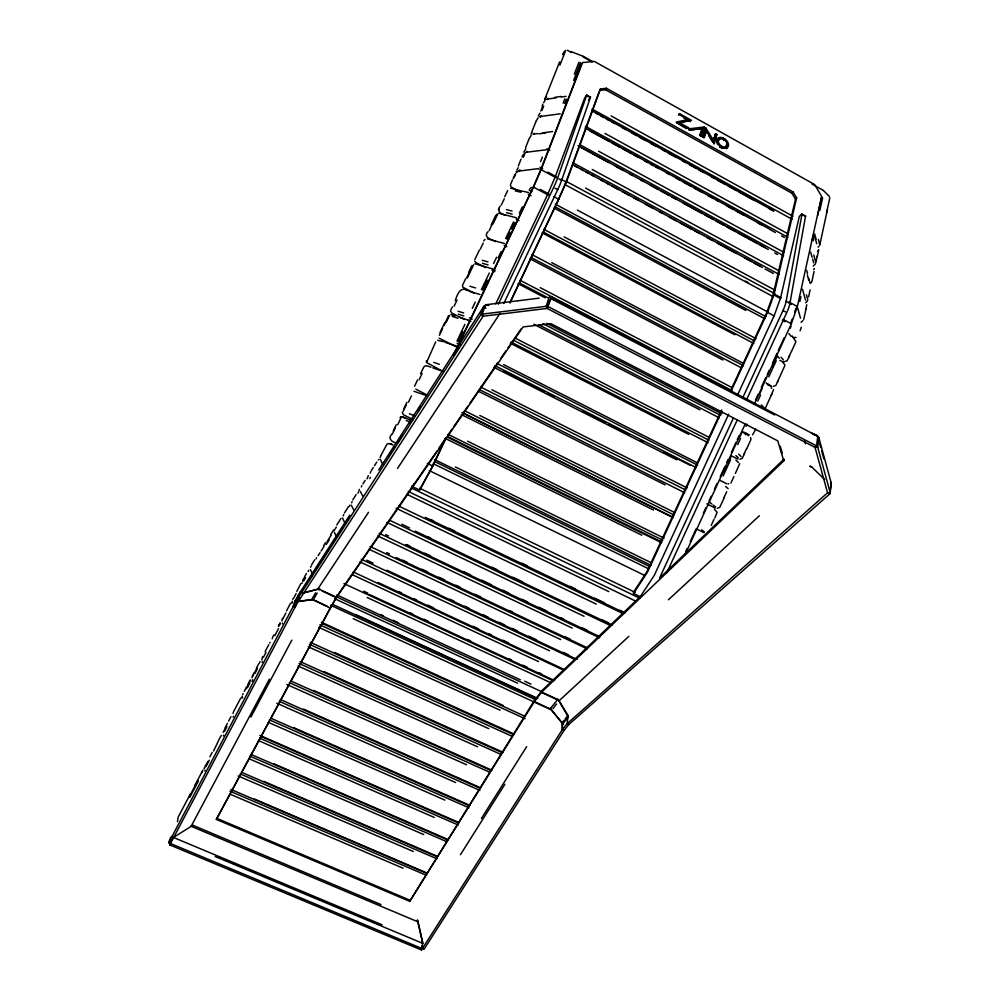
<?xml version="1.0" encoding="UTF-8"?>
<svg xmlns="http://www.w3.org/2000/svg" width="1000" height="1000" viewBox="0 0 1000 1000"><rect width="100%" height="100%" fill="white"/><g stroke="black" fill="none" stroke-linecap="round" stroke-linejoin="round"><path stroke-width="1.5" d="M422.75 943.337L417.413 919.912L417.938 921.413M421.975 942.663L422 941.775M170.625 842.412L169.75 844.925L421.475 950L562.325 729.638L562.238 723.263L551.587 710.288A2.212 0.95 30 0 0 550.175 709.4L353.212 618.663M562.438 729.463L566.987 723.825L568.725 724.625L564.175 730.263L562.438 729.463L562.362 723.088L551.712 710.113A2.225 1.425 42.4 0 0 550.438 709L534.35 701.575L409.738 901.338L216.337 819.4L336.1 597.6M568.263 717.025L559.075 700.788A2.237 1.775 52.3 0 0 557.875 699.587L541.688 692.1L534.35 701.575M421.475 950L421.788 945.962M422.337 948.713L422.612 942.25L418 921.85L191.2 826.312L172.613 837.975L173.088 837.537M409.738 901.338L534.55 700.212L542.112 690.475L640.387 596.475L654.312 575.312L728.662 414.225M541.425 692.387L557.612 699.875A2.237 1.438 35.4 0 1 558.975 700.9L568.237 715.775L566.987 723.825L568.837 724.5L829.75 493.925L830.825 485.487A5.6 3.862 32.2 0 0 830.487 483.4M567.1 723.7L827.55 492.788L830.2 492.6L831.275 484.162A5.713 4.213 -6 0 0 830.562 481.825M292.188 601.163L292.525 602.688M550.138 708.875L557.65 699.538M281.9 620.988L282.512 618.812M550.45 708.988L550.538 708.3M829.75 493.925L827.55 492.788L815.025 447.362L816.538 445.875L817.738 436.613A5.637 2.675 -48.6 0 0 817.725 436.262L551.438 297.1L547.137 308.438L814.987 447.325L817.725 447.175L818.9 438.688A5.838 3.625 -26.4 0 0 817.688 436.175L812.225 433.837M242.188 696.312L242.5 697.825M213.588 750.975L220.35 736.85M204.3 768.65L204.613 767.537L204.35 768.337M541.688 692.1L783.775 460.925L784.062 459.05L659.513 578.188L733.312 418.188M411.5 486.188L419.588 490.1L432.362 466.388M804.975 216.137L805.6 215.825L789.925 303.263A19.725 5.587 -60.4 0 1 786.75 312.6L746.938 398.938M743.112 396.938L782.962 310.562A19.737 5.537 -60.4 0 0 786.15 301.225L802.038 213.85L799.312 216.475L780.562 297.962L774.325 315.312L737.8 394.45M818.763 249.662L817.3 256.512M805.75 309.462L806.775 304.75M816.012 261.537L817.3 255.925M819.775 245.012L827.362 209.812M826.525 213.075L829.837 197.725M806.025 308.863L803.75 319.35M808.6 296.887L810.1 289.925M814.1 271.375L811.925 281.438M799.887 301.475L800.925 296.712M813.225 240.7L814.212 236.238M819.875 210.4L822.6 197.987M754.325 404.2L790.875 324.862A4.775 1.4 -60.3 0 0 791.312 323.8L797.087 307.475A4.763 1.388 -60.1 0 0 797.362 306.525L821.637 196.388L814.65 184.55L594.35 61.413L582.5 62.587L541.413 168.962L533.987 186.038L453.888 354.837M812.312 239.638L813.3 235.188M817.613 215.625L821.725 196.938M498.363 304.163L553.638 187.488A20.4 2.312 -62.8 0 0 557.575 178.175L586.812 94.862L584.712 97.95L555.3 176.688L547.812 194.075L495.75 303.913M730.812 390.238L766.675 312.625A2.537 0.7 -60.6 0 0 766.9 312.062L772.8 295.75A2.537 0.688 -60.4 0 0 772.95 295.25L795.5 199.15L796.65 197.862L793.062 191.925L606.375 88.238L600.475 89.025L599.538 90.487L605.438 89.688L791.912 193.212L795.5 199.15M730.95 391.5L767.513 312.362A4.787 1.325 -60.6 0 0 767.95 311.288L773.85 294.962A4.787 1.3 -60.4 0 0 774.137 294.012L796.65 197.862M282.587 618.525L282.4 619.288L282.625 618.45M557.975 699.175L557.612 699.875M262.5 656.775L261.887 660.025M313.175 599.775L330.2 608.125L336.625 597.3L523.088 326.925L550.938 323.675L777.738 440.85L783.775 460.925M402.225 412.425L403.488 414.812L413.188 419.6M719.95 147.4L721.087 145.787A5.238 3.375 39.4 0 1 718.375 140.387A5.238 3.375 39.4 0 1 723 139.088L723.288 138.062A6.8 4.387 39.4 0 0 717.025 139.65A6.8 4.387 39.4 0 0 720.8 146.825L720.263 147.5M720.8 146.825L721.087 145.787M722.15 147.575L722.438 146.537A5.238 3.375 39.3 0 0 727.062 145.225A5.238 3.375 39.3 0 0 724.338 139.838L724.638 138.8A6.8 4.387 39.3 0 1 728.4 145.975A6.8 4.387 39.3 0 1 722.15 147.575L721.438 148.475M303.038 579.888L303.238 579.175M713.612 143.763L715.9 135.85L714.575 135.113L715.625 133.75L716.95 134.488L714.287 143.725L706.35 130.863L703.688 137.7M708.625 135.55L712.588 141.962L713.775 137.85M712.588 141.962L715.625 133.75M292.75 599.325L292.962 598.625M700.925 136.225L704.312 126.975L688.5 128.887L690.487 130L702.288 128.55L700.238 135.412L701.575 136.163L704.312 126.975M713.637 140.6L705.713 127.75L702.975 136.95L704.325 137.688L706.35 130.863M282.275 623.825L282.488 623.112M699.6 135.425L702.288 128.55M702.325 137L703.888 131.75M279.438 625.275L279.662 624.562M272.188 638.787L272.413 638.05M269.8 643.012L270.025 642.288M262.075 662.375L262.312 661.625M549.688 300.325L550.013 299.613L547.137 308.438M259.613 662.712L259.962 661.587M678.625 124.162L679.65 122.762L691.475 120.288L679.5 113.612L679.188 114.625L688.088 119.588L687.062 120.975L676.688 123.15M252.1 681.488L252.338 680.725M252.463 680.35L252.7 679.587M249.537 682.188L249.9 681.05M242.7 694.75L243.075 693.6M233.113 717.113L233.375 716.325M488.862 305.425L485.9 305.275A5.838 3.762 46.1 0 0 483.537 306.975L480.637 314.962L483.088 316.212L547.062 308.425L546.175 306.3L548.8 298.2A5.987 1.475 -89.5 0 1 549.9 296.812L551.575 298.538M232.95 713.462L233.2 712.675M223.35 735.962L223.612 735.163M220.987 736.237L221.25 735.438M251.938 677.75L254.013 672.775M169.75 844.925L295.1 607.2L296.863 602M562.325 729.638L564.05 730.425L423.975 949.388L168.713 842.775L293.225 606.337L295 601.15A4.375 2.75 29.2 0 1 296.488 599.938M205.037 766.312L205.312 765.487M204.825 771.025L205.1 770.212M202.075 772.513L202.362 771.688M170.487 843.55L171.775 839.75M168.713 842.775L170.575 837.5L172.375 836.062M302.425 593.237L317.587 589.35A2.3 1.475 32.1 0 1 319.175 589.675L319.288 589.35M503.8 303.475L557.688 189.662A20.387 2.375 -62.7 0 0 561.625 180.35L590.6 96.962L588.488 100.05M313.512 599.15L313.05 600.225A2.288 1.025 30.3 0 0 311.537 599.775L297.35 601.65M800.088 330.788L801.338 327.238M790.713 323.188L792.163 319.113M794.575 312.312L796.012 308.238M480.637 314.962L297.05 599.65L298.925 600.513L483.088 316.212L482.175 314.113L485.075 306.137M599.025 91.875L565.388 183.675L558.25 200.4M509.988 303.087L566.013 183.088L600.475 89.025M540.625 161.625L542.4 157.05M563.125 103.212L564.775 98.925M574.325 74.15L578.9 62.25M564.75 103.525L566.4 99.237M573.6 80.463L580.487 62.55M349.712 515.138L299.575 593.125L293.337 606.15L295.2 607.013L299.925 597.9M536 121.363L531.8 131.988M380.112 457.537L380.688 456.087M380.962 455.363L387 444.137L389.212 443.5L392.863 444.812L389.762 443.612M369.825 478.625L370.325 477.35M367.075 478.812L367.575 477.537M367.825 476.9L368.325 475.637M370.25 473.1L370.75 471.838M518.337 165.925L521.038 159.125M525.575 147.675L529.1 138.812M542.15 105.913L542.825 104.2M559.625 61.9L544.65 99.562M540.825 111.062L542.513 106.788M523.387 157.35L525.188 152.838M542 110.337L543.7 106.062M559.913 65.1L565.725 50.438M319.7 588.538L319.175 589.663M357.938 493.15L358.45 491.887M358.95 490.625L359.45 489.363M361.3 486.925L361.8 485.662M349.338 506.438L349.837 505.175M351.613 502.863L352.113 501.6M343.188 515.85L343.688 514.6M316.075 558.9L316.575 557.675M308.15 571.575L308.663 570.312M310.613 567.25L311.112 566.038M311.613 564.825L314.7 559.75M510.637 184.175L512.525 179.9M513.15 178.475L514.4 175.637M514.05 177.75L515.625 174.188M558.188 200.538L510.6 301.1M711.2 525.45L714 519.362M723.938 497.75L726.737 491.675M743.775 454.65L746.55 448.6M724.1 497.938L719.75 507.35L717.325 508.338M730.925 483.013L733.863 476.625M735.337 473.438L739.75 463.638M746.7 448.825L750.975 439.475L750.575 437.525M771.8 394.012L765.025 409M777.412 381.987L784.737 365.85M788.675 357.35L791.425 351.35M791.612 351.2L795.9 341.712L792.15 335.913M744.613 453.35L742.237 458.375L739.925 459.237M755.812 429.125L752.6 434.812M778.275 380.288L775.837 385.462L773.4 386.275M789.55 355.688L787.138 360.75L783.625 361.975M721.688 409.988L647.375 570.85A2.5 0.737 -63.9 0 1 646.812 571.875L633.387 592.388L633.525 593.45L640.175 596.663M721.812 411.287L648.037 570.975A4.725 1.388 -63.9 0 1 646.963 572.925L633.525 593.45M666.675 573.013L737.15 420.163M685.738 551.438L687.038 548.6M690.3 541.538L696.162 528.8M703.325 513.237L705.938 507.587M709.2 500.513L711.15 496.262M714.412 489.2L717.013 483.537M720.275 476.463L724.837 466.562M726.787 462.325L728.1 459.487M731.35 452.413L735.913 442.512M737.212 439.688L739.175 435.438M755.462 400.075L758.075 394.425M761.325 387.35L765.888 377.45M767.2 374.613L769.15 370.375M772.412 363.3L776.975 353.4M778.275 350.575L784.137 337.837M685.15 554.362L745.188 424.025M739.438 437.75L742.262 431.637M759.45 394.312L762.262 388.212M723.787 472.25L726.775 465.775M728.263 462.537L731.237 456.075M772.425 366.662L776.862 357.038M723.125 476L730.575 459.825M737.712 444.588L740.537 438.462M746.012 426.312L747 424.162M757.725 401.138L760.537 395.037M768.8 376.838L776.188 360.812M714.862 518.025L717.1 512.275L714.412 509.325M771.287 395.387L773.5 389.688M432.5 466.112L445.85 437.9M419.588 490.1L431.8 468.125A4.875 0.625 -64.1 0 0 432.85 466.075L446.15 437.975M391.75 434.188C387.238 438.55 392.388 442.45 396.875 443.113M393.25 431.025L396.25 424.725M403.913 408.612L406.912 402.312M414.562 386.238L417.55 379.95M420.538 373.675C424.65 366.175 423.075 364.075 431.012 367.212M440 332.638L444.712 322.75M455.288 300.637C456.85 295.75 460.238 285.475 467.413 290.65M465.65 278.725L462.525 285.3L462.738 287.15L474.188 293.225M468.775 272.162L471.887 265.6M479.312 250.138L474.837 259.538M488.062 231.612C482.5 237.288 491.662 239.638 495.525 241.55M491.175 225.075L495.838 215.275M500.288 206.05C495.975 210.375 500.8 214.213 505.262 215.15M504.7 196.762L507.638 190.575M392.4 433.988L395.412 427.663M403.113 411.488L406.112 405.163M439.375 335.3L442.525 328.675M444.1 325.363L448.5 315.675M466.7 277.85L471.4 267.975M480.275 249.275L483.237 243.05M489.212 230.538L497.013 214.137M501.325 205.025L504.275 198.812M446.312 322.15L449.462 315.525M467.35 277.913L473.625 264.725M493 224L497.688 214.15M397.725 424.712L400.737 418.375M408.438 402.212L411.438 395.875M419.125 379.738L422.125 373.425M454.038 306.337L457.025 300.062M472.275 308.425L475.275 302.1M493.587 263.525L496.587 257.213M456.987 341.037L464.925 324.312M481.375 289.675L489.275 273.038M505.65 238.55L513.525 221.975M458.162 341.538L462.925 331.5M482.55 290.163L487.287 280.175M506.825 239.025L509.975 232.387M511.55 229.075L514.7 222.45M498.15 257.863L501.138 251.55M519.375 213.137L522.362 206.863M453.5 355.05L533.25 187.025L540.538 170.3L581.575 64.062M450.788 310.062L452.312 306.887M352.788 499.875L356.138 494.562M190.438 793.8L178.15 817.188L177.45 821.637M194.575 785.925L202.913 770.05M209.862 756.812L212.162 752.45M225.125 727.763L227.463 723.312M228.637 721.087L230.975 716.625M244.262 691.325L246.663 686.762M247.862 684.488L250.263 679.912M256.438 668.162L258.863 663.538M265.1 651.65L268.788 644.638M272.625 637.325L273.875 634.963M286.5 610.925L290.413 603.513L292.2 602.575M296.775 591.362L300.825 583.7L302.425 582.9M189.575 796.312L197.887 780.487M205.613 765.775L207.9 761.425M223.175 732.362L225.512 727.913M245.925 689.062L248.325 684.488M254.513 672.725L256.938 668.1M283.337 617.85L285.863 613.05M293.612 598.3L296.163 593.45M189.812 797.3L198.137 781.462M205.875 766.737L209.312 760.212M224.613 731.087L226.962 726.637M247.425 687.7L249.838 683.112M254.812 673.65L257.25 669.013M263.5 657.125L265.963 652.438M274.775 635.688L278.512 628.562M233.525 711.762L240.562 698.375L242.425 697.25M269.375 679.15L191.075 826.4M250.888 717.062L291.8 640.175M216.337 819.4L330.2 608.125M412.562 486.413L414.038 483.725M304.3 577.288L306.45 573.513M302.625 581.312L304.462 578.075M303.75 580.837L305.587 577.6M295.75 599.85L298.738 594.587M315.6 592.788L311.65 599.612L297.45 601.45M314.262 598.125L317.2 593.062M529.625 189.163L531.325 187.325M562.513 54.6L564.562 51.175M544.763 99.35L545.438 98.212M545.788 97.65L546.462 96.525M543.675 102.662L545.05 100.412M547.475 99.488L548.162 98.362M538.263 116.025L539.975 113.212M536.112 121.125L538.162 117.75M540.3 117.338L541.337 115.65M530.938 134.175L531.962 132.5M529.438 138.25L531.15 135.463M533.675 134.412L534.362 133.3M523.8 152.137L525.862 148.8M521.925 156.875L523.638 154.088M526.55 152.425L527.238 151.312M516.875 169.925L518.237 167.712M514.738 175.1L515.4 174.025M518.825 171.55L519.975 169.713M325.588 542.575L323.512 545.887M516.55 172.675L517.725 171.262M481.375 818.475L526.663 746.65M460.412 854.725L504.875 784.287M330.575 534.775L333.612 530M336.788 525L340.938 518.488M348.438 506.675L344.425 512.975M362.925 483.9L365.175 480.363M373.312 467.562L371.238 470.8M374.475 465.725L376.812 462.05M336.85 596.337L437.013 450.925M483.738 240.825L485 239.462M318.113 555.7L320.062 552.65M321.037 551.112L323.988 546.475M327.075 541.625L331.1 535.312M334.263 530.337L336.325 527.112M326.175 544.575L329.175 539.862M378.738 469.913L483.888 306.337M305.012 586.15L306.688 583.55M310.025 578.35L311.7 575.75M314.088 572.05L317.562 566.65M319.05 564.338L322.587 558.85M325.938 553.65L328.45 549.75M334.988 539.6L337.663 535.45M340.062 531.725L342.587 527.788M346.037 522.45L347.713 519.85M389.025 455.7L391.55 451.775M393.075 449.412L394.738 446.825M398.062 441.662L402.488 434.787M410.062 423.025L411.75 420.412M418.013 410.688L420.5 406.812M605.438 89.688L606.375 88.238M302.512 593.088L317.675 589.212L368.512 512.312M397.5 468.462L500.037 313.363M438.775 448.363L445.85 438.088M447.625 435.525L452.05 429.1M453.812 426.538L467.962 406M469.738 403.438L498.038 362.35M500.7 358.5L506 350.8M507.775 348.237L521.038 328.975M790.337 328.188L791 326.238M678.487 115.013L679.5 113.612M435.7 341.863L426.55 362.488L442.863 371.425M705.713 127.75L704.675 129.125L707.038 132.975M715.9 135.85L716.95 134.488M722.4 139.188L723.288 138.062M723.75 139.938L724.638 138.8M723.812 140.512L724.338 139.838M721.55 147.662L722.438 146.537M552.913 708.587L556.538 703.988M562.125 722.763L564.05 720.362M565.025 719.15L567.925 715.525M563.587 722.85L567.325 718.188M791.912 193.212L793.062 191.925M818.05 247.175L818.962 246.225M817.5 251.35L818.413 250.4M813.25 266.137L815.537 263.788M813.587 269.475L814.513 268.525M810.65 283.113L811.562 282.175M805.675 302.787L807.525 300.938M801.075 322.362L802.925 320.538M559.075 700.788L628.837 636.35M668.425 599.775L759.362 515.775M400.012 417.525L402.4 416.925L411.1 420.225M378.25 459.925L378.888 459.5M415.863 389.175L428.038 395.475M193.25 825.425L191.175 826.275L193.25 825.425L381.025 904.575M796.062 337.463L793.337 337.587M688.088 119.588L676.225 122.062L687.138 128.138L688.913 127.925L679.65 122.762M437.713 340.3L443.175 341.637M771.263 388.275L771.912 388.15M546.562 99.25L556.263 97.788M554.575 97.4L561.013 96.438M561.112 97.062L566.15 96.337M539.7 116.587L560.2 113.812M532.938 134.25L537.638 133.588M542.55 132.912L552.6 131.537M538.875 133.85L545.438 132.95M525.788 152.312L546.388 149.762M518.225 171.175L538.638 168.6L539.15 169.387M486.7 304.65L517.712 300.8M518.138 300.775L539.237 298.137M482.175 314.113L546.175 306.3M688.9 130.1L703.263 128.35M728.162 483.787L728.85 483.787M413.988 391.262L426.062 395.5M498.725 213.238L516.4 217.775M511.35 188.35L515.562 189.375M517.337 189.95L523.038 191.337M515.288 190.888L521 192.288M524.125 191.462L528.475 192.537M506.4 209.587L512.087 211.05M506.538 212.662L512.212 214.125M487.362 238.762L498.963 242.037M500.012 242.225L504.325 243.4M482.3 260.287L487.925 261.9M482.463 263.312L488.088 264.925M474.963 263.8L492.188 268.775M469.9 286.225L475.625 287.938M469.175 291.262L474.762 292.962M475.8 293.2L480.062 294.5M458.088 311.225L463.663 312.987M458.275 314.188L463.85 315.963M459.275 317.262L467.863 320M450.812 314.562L455.012 315.9M452.287 316.425L457.95 318.238M451.475 344.412L455.7 345.825M444.938 342.262L450.462 344.113M433.762 362.375L439.288 364.288M439.275 370.1L443.475 371.562M432.775 367.85L438.275 369.775M510.863 188.275L511.112 188.35M582.65 56.062L570.812 51.537M409.338 413.762L414.8 415.825M402.6 416.975L405.662 418.15M406.163 420.462L410.238 422.025M173.35 837.412L382.175 924.85M215.212 856.525L422.7 943.35M216.675 818.288L409.85 900.163M811.388 432.9L816.85 435.238M254.35 798.988L426.975 873M230.863 789.412L426.238 873.175M229.925 791.162L426.625 875.425M229.688 794.013L403.062 868.213M238.125 775.962L413.338 851.488M263.962 781.45L437.375 856.325M241.688 772.362L436.613 856.525M240.25 773.925L437 858.812M273.7 763.7L447.912 839.463M250.812 754.325L447.113 839.675M249.838 756.125L446.062 841.375M248.762 758.612L423.725 834.562M258.475 740.588L434.25 817.425M259.85 735.35L459.125 822.638M260.538 736.275L458.325 822.887M259.55 738.088L458.162 825M293.512 727.537L469.9 805.362M271.788 718.625L469.075 805.65M269.387 719.837L469 807.825M268.312 722.337L444.888 800.1M303.612 709.125L480.812 787.875M280.338 699.513L479.963 788.188M279.337 701.363L479.95 790.438M276.837 703.238L455.662 782.55M289.35 682.638L489.862 772.3M286.9 684.525L466.562 764.788M313.837 690.487L491.85 770.175M291.788 681.388L490.975 770.525M324.175 671.612L503.013 752.262M300.05 661.55L502.113 752.65M299.025 663.45L501 754.45M297.95 665.95L477.6 746.812M334.663 652.5L514.325 734.137M310.387 642.337L513.4 734.55M309.35 644.275L512.263 736.375M308.275 646.775L488.775 728.625M319.812 624.85L525.125 718.737M318.738 627.35L500.087 710.2M296.962 599.788L298.837 600.65M295 601.15L295.925 601.575M562.663 724.013L563.525 724.412M295.837 601.763L294.9 601.337A4.387 2.225 24.7 0 1 295.5 600.662M293.225 606.337L295.1 607.2M321.475 622.263L503.05 705.375M322.262 623.525L524.862 716.25M355.675 614.5L537.712 698.438M332.738 604.412L536.975 698.575M330.525 605.225L535.788 699.8M300.512 593.562L299.488 593.275A4.4 3.15 28.8 0 1 301.425 591.675M327.587 606.388L313.288 599.8A2.288 1.587 26.3 0 0 311.637 599.6M380.662 614.562L383.488 615.862M392.95 620.237L398.525 622.825M524.738 681.225L531.013 684.125M336.85 594.938L520.337 679.825M337.088 597.1L542.125 691.9M336.625 597.3L319.375 589.325A2.3 1.963 28.2 0 0 317.675 589.2M322.05 591L336.413 597.638M334.613 598.675L517.625 683.225M363.75 591.213L367.887 593.138M409.775 612.612L412.612 613.925M423.913 619.188L428.15 621.163M467.713 639.55L470.538 640.863M508.7 658.6L511.525 659.912M522.825 665.175L527.062 667.138M538.713 672.562L541.512 673.863M369.363 594.45L554.525 680.512M343.963 583.587L553.013 680.738M367.15 597.5L550.337 682.537M398.675 591.538L401.438 592.837M413.713 598.575L416.55 599.888M427.863 605.175L433.55 607.837M472.987 626.263L478.575 628.875M488.663 633.587L491.488 634.9M502.8 640.188L508.462 642.837M378.038 582.5L564.663 669.675M353.288 571.962L563.913 670.312M352 574.55L538.6 661.6M386.95 570.212L577.038 659.438M361.262 559.25L574.275 659.212M359.95 561.875L549.5 650.738M369.012 549.25L560.7 639.575M366.812 560.188L373.113 563.138M432.962 591.237L438.6 593.888M449.85 599.175L454.075 601.15M464.825 606.2L468.975 608.15M482.663 614.575L488.137 617.15M499.075 622.288L504.55 624.85M511.775 628.25L517.413 630.887M528.663 636.175L536.55 639.875M562.975 652.288L568.513 654.875M386.712 552.575L389.538 553.913M402.837 560.188L406.962 562.137M421.95 569.212L427.587 571.862M438.862 577.188L444.5 579.85M455.775 585.175L460 587.163M474.975 594.237L480.588 596.875M509.663 610.6L512.438 611.912M564.575 636.525L570.175 639.163M396.125 557.562L587.487 647.862M370.062 546.45L587.188 648.863M385.688 534.6L388.562 535.975M406.788 544.612L409.575 545.938M424.875 553.2L430.438 555.837M463.625 571.587L470.5 574.85M481.725 580.163L491.6 584.85M502.887 590.212L508.537 592.888M521.962 599.263L527.575 601.925M538.725 607.212L547.038 611.15M560.763 617.663L563.587 619.012M581.587 627.55L587.062 630.15M405.562 544.55L599.95 636.763M379.125 533.275L599.55 637.788M377.8 536L572.212 628.088M401.8 524.237L409.562 527.938M427.788 536.625L430.6 537.975M491.812 567.175L497.438 569.85M512.9 577.238L522.562 581.838M601.512 619.5L608.55 622.85M415.288 531.163L612.2 625.062M389.263 520.087L610.363 625.5M386.863 522.362L584.062 616.275M430.712 519.5L433.512 520.837M448.938 528.237L454.55 530.925M521.838 563.212L527.45 565.9M570.025 586.325L575.525 588.962M594.75 598.175L604.562 602.888M619.963 610.275L624.188 612.3M425.3 517.362L624.812 613.038M398.888 506.125L622.9 613.513M396.075 508.25L596.25 604.113M406.775 494.288L608.812 591.587M419.55 488.175L635.15 592.375M411.262 487.9L639.725 598.212M408.2 491.438L636.35 601.438M433.25 463.7L647.85 568.387M427.325 463.387L432.85 466.075M429.3 470.613L644.488 575.325M455.425 466.987L651.25 562.725M434.625 459.588L651.038 565.3M434.412 461.425L649.675 566.538M467.612 441.188L664.112 538.162M448.237 434.438L662.65 540.175M447.837 436.675L661.812 542.1M447.013 437.025L661.488 542.675M445.012 438.325L641.85 535.225M479.775 415.45L674.488 512.438M464.575 410.75L673.975 514.963M465.375 414.038L672.537 517.038M696.95 529.175L703.925 532.65M461.975 412.625L673.088 517.587M461.388 414.575L653.512 510.037M480.85 387.125L685.8 490.062M479.637 389.7L684.625 492.725M706.888 503.888L715.225 508.075M478.1 391.1L665.15 484.9M491.9 389.775L687.138 487.912M456.037 345.975L458.812 347.388M494.862 365.637L696.188 467.575M439.188 338.212L455.737 346.587M504.162 371.1L536.438 387.438M537.562 388L544.513 391.525M547.438 393L554.338 396.488M583.275 411.15L605.737 422.512M608.525 423.925L629.388 434.487M640.512 440.112L643.3 441.538M663.962 451.987L690.612 465.487M719.837 480.275L726.787 483.8M493.975 367.325L676.762 459.812M503.625 364.588L697.55 462.938M457.137 343.25L459.913 344.65M497.05 363.475L697.675 465.163M464.338 319.462L451.825 313.087L450.6 311.2M730.863 455.562L737.775 459.1M510.3 343.237L688.713 434.35M516.075 338.575L709.15 437.4M469.45 317.738L472.188 319.137M513.913 340.475L708.85 440.163M468.113 320.125L470.887 321.538M511.062 342.075L708.05 442.725M483.55 306.988L485.975 308.238M546.675 323.275L721.95 413.775M542.875 323.6L720.688 415.35M538.962 324.875L719.188 417.788M743.737 432.088L749.275 434.938M533.812 324.237L699.912 409.812M548.35 306.712L816.538 445.875M540.15 287.613L732.138 387.638M520 280.225L731.8 390.487M550.962 298.612L774.7 415.012M492.425 268.913L495.163 270.338M519.725 283.113L547.825 297.725M492.025 270.188L494.8 271.625M518 283.688L545.225 297.85M485.538 267.587L475.863 262.55L474.688 261.075M551.775 262.65L743.525 363.425M531.987 254.625L743.587 365.763M530.825 257.337L740.738 367.488M504.125 245.263L506.887 246.7M529.987 258.812L722.962 360.025M767.537 384.125L771.675 386.287M543.663 229.237L754.65 341.012M543.775 232.3L753.875 343.512M516.263 219.137L519.012 220.6M542.087 232.8L734.8 334.787M779.825 360.3L782.588 361.75M564.125 236.863L755.938 338.575M554.963 206.725L764.9 318.825M528.312 194.312L531.062 195.787M554.025 208.038L745.9 310.45M517.062 190.212L511.25 187.075L510.387 185.075M540.262 189.4L549.025 194.088M553.663 196.575L559.025 199.438M783.15 319.425L791.312 323.8M577.362 210.1L767.913 312.087M533.488 187.125L548.538 195.175M767.513 312.362L774.25 315.975M782.35 320.3L785.05 321.75M529.188 190.188L531.925 191.65M555.3 204.137L765.975 316.725M558.925 178.9L561.625 180.35M786.15 301.225L788.675 302.587M541.112 169.675L556.075 177.738M773.85 294.962L780.562 298.575M788.975 303.1L791.3 304.35M745.462 281.125L748.2 282.6M564.4 184.312L773.125 296.613M554.987 188.212L557.688 189.662M782.962 310.562L785.487 311.925M585.625 188.1L775.075 290.225M539.925 167.2L542.675 168.675M566.038 181.262L774.875 293.725M547.737 172.113L556.45 176.8M561.062 179.275L566.388 182.15M774.137 294.012L780.962 297.688M789.163 302.113L797.362 306.525M592.212 169.488L779.412 271.012M547.038 148.7L549.788 150.188M572.975 162.763L779.125 274.45M572.712 164.65L760.387 266.275M575.037 166.075L577.788 167.562M580.513 169.037L583.25 170.525M585.975 172L588.725 173.487M591.462 174.963L594.2 176.45M600.875 180.062L603.575 181.525M606.5 183.113L609.237 184.6M611.675 185.912L618.413 189.562M622.913 192L625.65 193.475M626.512 193.95L629.212 195.413M633.85 197.925L638.6 200.487M645.263 204.1L653.25 208.425M659.837 211.988L662.588 213.475M669.25 217.087L675.913 220.7M680.35 223.1L688.55 227.537M689.488 228.05L692.212 229.525M694.925 231L699.488 233.463M707.15 237.613L712.588 240.562M717.262 243.088L727.412 248.588M728.2 249.013L736.413 253.463M744.613 257.9L751.45 261.6M754.188 263.087L762.387 267.525M765.088 268.988L773.337 273.45M578.05 145.65L765 247.488M580.337 147.113L590.212 152.487M591.15 153L595.688 155.463M596.55 155.938L603.225 159.575M603.888 159.938L608.562 162.488M615.237 166.112L623.237 170.475M629.862 174.088L632.6 175.575M640.612 179.938L643.538 181.525M650.138 185.125L658.3 189.575M661.025 191.05L665.4 193.438M666.462 194.013L669.188 195.5M671.9 196.988L676.338 199.4M683.175 203.125L691.375 207.587M692.175 208.025L702.312 213.55M705.05 215.037L709.638 217.537M710.512 218.012L713.25 219.5M715.987 221L724.188 225.463M726.925 226.95L735.413 231.575M737.862 232.913L746.388 237.55M747.425 238.125L757.35 243.525M760.1 245.025L768.275 249.475M774.775 253.012L777.5 254.5M598.675 151.275L783.775 252.25M579.65 144.562L783.612 255.725M604.987 133.425L788.075 233.875M585.388 126.325L787.913 237.338M585.1 128.025L769.513 229.062M590.212 131.088L600.225 136.575M601.15 137.075L609.35 141.575M612.087 143.062L616.512 145.5M617.55 146.062L620.288 147.562M623.013 149.062L627.413 151.463M628.488 152.05L631.225 153.55M633.95 155.05L638.312 157.438M644.887 161.038L647.625 162.537M650.512 164.112L653.2 165.588M655.825 167.025L658.575 168.538M666.65 172.963L669.5 174.525M676.075 178.125L680.425 180.512M683.162 182.013L691.363 186.5M694.1 188L702.3 192.488M708.1 195.662L713.413 198.575M715.975 199.975L718.725 201.488M726.912 205.975L733.45 209.562M736.162 211.05L744.312 215.5M757.875 222.938L762.45 225.438M770.062 229.613L775.425 232.55M781.587 235.925L784.325 237.425M592.013 109L792.125 219.3M591.688 110.6L773.938 211M595.475 112.975L598.275 114.525M600.925 115.988L603.737 117.537M606.475 119.038L609.212 120.55M611.95 122.05L614.675 123.562M622.587 127.912L625.612 129.588M632.013 133.112L636.55 135.612M639.288 137.125L645.487 140.538M650.875 143.5L656.2 146.438M662.537 149.925L665.512 151.562M668.175 153.038L676.2 157.45M682.812 161.1L685.475 162.562M689.875 164.988L692.613 166.5M693.487 166.975L696.2 168.475M698.925 169.975L703.55 172.525M711.75 177.037L714.488 178.55M717.225 180.05L725.425 184.575M728.162 186.075L736.363 190.6M739.1 192.1L754.362 200.512M769.125 208.637L773.15 210.863M586.737 95.175L589.9 96.925M802.663 214.537L805.625 216.175M587.025 95.662L590.188 97.413M801.413 214.175L803.787 215.487M611.175 115.938L792.95 216.238M567.388 50.237L571.475 52.525M683.8 117.975L690.45 121.675M679.95 124.9L686.55 128.575M582.837 56.163L592.388 61.487M812.038 184.1L822.95 190.188M582.75 56.662L592.062 61.863M701.688 529.8L704.325 531.8M709.175 501.8L711.8 503.938M713.1 504.988L715.7 507.1M811.938 467.212L809.825 466.125L811.95 467.175L824.712 479.562M725.6 486.463L728.125 488.638M735.925 460.138L738.475 462.475M735.875 455.55L738.363 457.85M738.662 454.212L741.137 456.525M746.087 433.363L748.538 435.763M743.35 432.337L745.825 434.762M823.363 190.475L829.375 196.475M551.438 297.1L553.925 299.7M761.338 404.938L763.725 407.45M766.15 382.85L768.525 385.462M768.713 384.225L771.062 386.812M782.913 362.4L784.9 364.963M781.112 357.275L783.413 359.975M777.537 356.112L779.375 358.275M788.85 333.575L791.125 336.375M360.3 491.4L362.713 495.988M353.738 509.925L351.262 505.125M345.025 523.462L342.475 517.9M334.275 532.188L336.45 536.388M310.387 569.637L312.425 573.713M380.275 459.188L382.575 464.188M780.2 446.15L782.35 453.312M799.062 313.15L800.512 318.15M797.675 308.038L798.875 312.262M805.562 300.225L802.5 289.237M806.425 294.8L807.837 299.8M804.5 440.788L805.35 443.775M808.75 278.337L810.138 283.375M807.375 275.15L808.763 280.188M831.175 482.95L818.838 437.612M817.725 447.175L830.2 492.6M819.788 443.862L820.825 447.663M821.663 450.75L823.913 459M812.638 259.088L813.662 262.875M810.7 252.188L812.087 257.288M813.812 255.075L815.85 262.638M814.7 234.013L816.05 239.137M815.35 238.637L816.7 243.7M818.4 239.55L819.737 244.6M806.65 270.338L807.55 273.775M516.388 172.312L516.275 171.35M299.562 593.125A4.4 3.538 31.1 0 1 301.675 591.375M295.738 600.55A4.387 2.225 24.7 0 1 296.6 600.363M485.125 306.212A5.913 2.862 80.6 0 1 487 304.637M726.725 143.625A6.787 4.375 39.3 0 1 726.562 148.625M726.05 145.312A5.225 3.375 39.3 0 1 722.887 148.287M716.75 139.688A6.787 4.375 39.4 0 1 720.2 138.825M717.725 144.5A5.225 3.375 39.3 0 1 718.975 140.15M426.45 361.538L426.675 360.775L426.45 361.538M498.587 209.887L498.812 209.15L498.587 209.887M462.362 285.825L462.362 285.825M252.65 675.525L252.463 676.263L252.688 675.45M278.85 625.5L278.463 626.388L280.225 622.913L278.85 625.5M400.7 417.262L400.7 417.262M401.587 417.075L400.712 417.2L401.587 417.075"/></g></svg>
